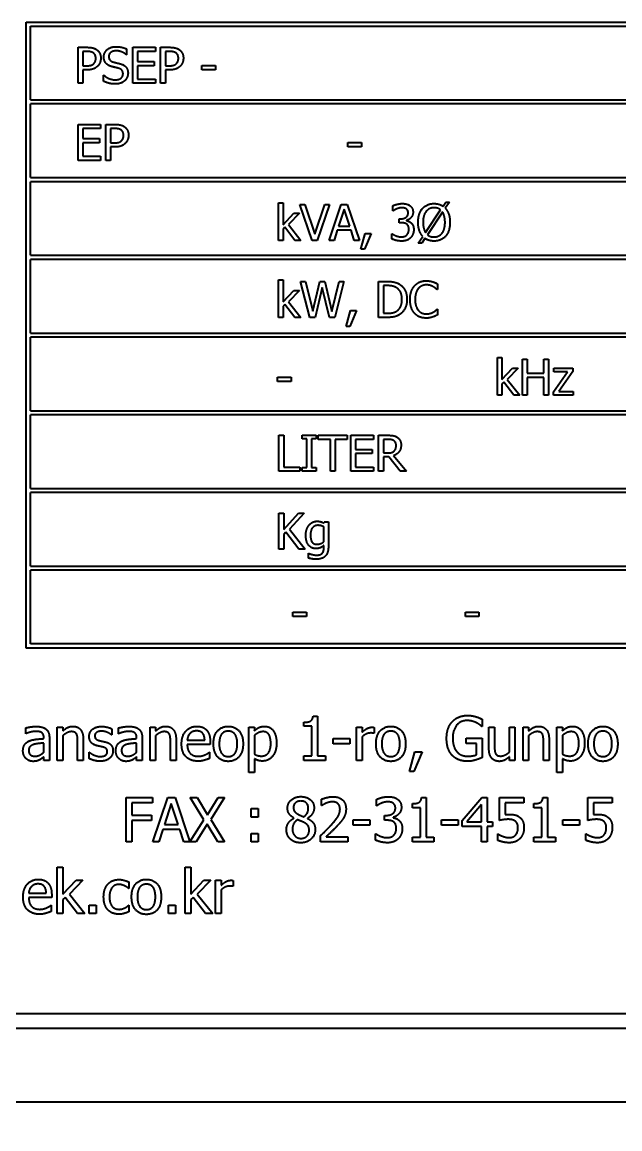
# Model space of a CAD drawing. Header units: millimetres. Extents: x 0 to 715, y 0 to 297.
# Drawn here: x 137.3 to 177.9, y 101.6 to 176.7 of the extents above; entities that cross this region are included whole.
import ezdxf

# ---------------------------------------------------------------- set-up
doc = ezdxf.new("R2010")
doc.units = ezdxf.units.MM
doc.layers.add('가시적인 것(ISO)', color=3, linetype='Continuous', lineweight=40)
doc.layers.add('기호(ISO)', color=5, linetype='Continuous', lineweight=25)
doc.styles.add('치수 텍스트_PSTEK_POSCO', font='isocp.shx')
doc.dimstyles.new('치수_PSTEK_POSCO$7', dxfattribs={"dimtxt": 3.5, "dimasz": 2.5, "dimexe": 2, "dimexo": 2.5, "dimgap": 1, "dimtad": 1, "dimrnd": 1e-08, "dimdsep": 46, "dimtxsty": '치수 텍스트_PSTEK_POSCO', "dimcen": 0.09, "dimdle": 10, "dimclrd": 7, "dimclre": 7, "dimclrt": 2, "dimadec": 1, "dimazin": 2, "dimtfac": 1, "dimtmove": 0, "dimatfit": 3, "dimfxl": 0, "dimtolj": 1, "dimlwd": -1, "dimlwe": -1, "dimarcsym": 0})

msp = doc.modelspace()

# ---------------------------------------------------------------- linework, layer by layer
at = {"layer": '가시적인 것(ISO)'}
for p, q in [((137.576, 176.741), (228.687, 176.741)), ((137.576, 134.241), (137.576, 176.741)), ((137.854, 171.464), (137.854, 176.464)), ((137.854, 176.464), (228.41, 176.464)), ((141.096, 175.031), (141.71, 175.031)), ((141.096, 172.587), (141.096, 175.031)), ((141.421, 174.75), (141.421, 173.775)), ((141.69, 174.75), (141.421, 174.75)), ((144.396, 174.528), (144.372, 174.528)), ((144.396, 174.916), (144.396, 174.528)), ((144.822, 175.031), (146.351, 175.031)), ((144.822, 172.587), (144.822, 175.031)), ((145.147, 174.742), (145.147, 174.072)), ((146.351, 174.742), (145.147, 174.742)), ((146.351, 175.031), (146.351, 174.742)), ((146.708, 175.031), (147.322, 175.031)), ((146.708, 172.587), (146.708, 175.031)), ((147.033, 174.75), (147.033, 173.775)), ((147.302, 174.75), (147.033, 174.75)), ((141.421, 173.775), (141.643, 173.775)), ((145.147, 174.072), (146.27, 174.072)), ((146.27, 173.783), (145.147, 173.783)), ((145.147, 173.783), (145.147, 172.876)), ((146.27, 174.072), (146.27, 173.783)), ((147.033, 173.775), (147.255, 173.775)), ((149.513, 173.508), (149.513, 173.805)), ((149.513, 173.805), (150.438, 173.805)), ((150.438, 173.805), (150.438, 173.508)), ((141.696, 173.498), (141.421, 173.498)), ((141.421, 173.498), (141.421, 172.587)), ((142.829, 172.733), (142.829, 173.141)), ((142.829, 173.141), (142.853, 173.141)), ((145.147, 172.876), (146.351, 172.876)), ((146.351, 172.876), (146.351, 172.587)), ((147.308, 173.498), (147.033, 173.498)), ((147.033, 173.498), (147.033, 172.587)), ((150.438, 173.508), (149.513, 173.508)), ((141.421, 172.587), (141.096, 172.587)), ((146.351, 172.587), (144.822, 172.587)), ((147.033, 172.587), (146.708, 172.587)), ((137.854, 171.464), (228.41, 171.464)), ((137.854, 166.186), (137.854, 171.186)), ((228.41, 171.186), (137.854, 171.186)), ((141.096, 167.353), (141.096, 169.797)), ((141.096, 169.797), (142.625, 169.797)), ((142.625, 169.508), (141.421, 169.508)), ((141.421, 169.508), (141.421, 168.838)), ((142.625, 169.797), (142.625, 169.508)), ((142.982, 169.797), (143.596, 169.797)), ((142.982, 167.353), (142.982, 169.797)), ((143.307, 169.516), (143.307, 168.541)), ((143.576, 169.516), (143.307, 169.516)), ((141.421, 168.838), (142.544, 168.838)), ((142.544, 168.549), (141.421, 168.549)), ((141.421, 168.549), (141.421, 167.642)), ((142.544, 168.838), (142.544, 168.549)), ((143.307, 168.541), (143.528, 168.541)), ((159.435, 168.274), (159.435, 168.571)), ((159.435, 168.571), (160.36, 168.571)), ((160.36, 168.571), (160.36, 168.274)), ((141.421, 167.642), (142.625, 167.642)), ((142.625, 167.642), (142.625, 167.353)), ((143.582, 168.264), (143.307, 168.264)), ((143.307, 168.264), (143.307, 167.353)), ((160.36, 168.274), (159.435, 168.274)), ((142.625, 167.353), (141.096, 167.353)), ((143.307, 167.353), (142.982, 167.353)), ((137.854, 166.186), (228.41, 166.186)), ((137.854, 160.908), (137.854, 165.908)), ((228.41, 165.908), (137.854, 165.908)), ((154.721, 161.924), (154.721, 164.478)), ((154.721, 164.478), (155.03, 164.478)), ((155.03, 164.478), (155.03, 162.984)), ((156.999, 161.924), (156.157, 164.369)), ((156.157, 164.369), (156.505, 164.369)), ((156.505, 164.369), (157.183, 162.338)), ((157.183, 162.338), (157.86, 164.369)), ((158.191, 164.369), (157.349, 161.924)), ((157.86, 164.369), (158.191, 164.369)), ((158.161, 161.924), (158.985, 164.369)), ((159.178, 164.036), (158.801, 162.885)), ((158.985, 164.369), (159.386, 164.369)), ((159.556, 162.885), (159.178, 164.036)), ((159.386, 164.369), (160.21, 161.924)), ((162.488, 163.923), (162.488, 164.27)), ((162.508, 163.923), (162.488, 163.923)), ((164.702, 162.457), (165.73, 163.992)), ((165.865, 163.844), (164.835, 162.305)), ((165.897, 164.24), (166.085, 164.519)), ((166.329, 164.519), (166.047, 164.107)), ((166.085, 164.519), (166.329, 164.519)), ((155.03, 162.984), (155.755, 163.759)), ((156.139, 163.759), (155.386, 162.992)), ((155.755, 163.759), (156.139, 163.759)), ((162.92, 163.115), (162.92, 163.386)), ((162.92, 163.386), (163.029, 163.386)), ((163.058, 163.115), (162.92, 163.115)), ((163.407, 163.283), (163.407, 163.259)), ((155.152, 162.81), (155.03, 162.691)), ((155.03, 162.691), (155.03, 161.924)), ((155.834, 161.924), (155.152, 162.81)), ((155.386, 162.992), (156.24, 161.924)), ((158.712, 162.608), (158.49, 161.924)), ((159.645, 162.608), (158.712, 162.608)), ((158.801, 162.885), (159.556, 162.885)), ((159.867, 161.924), (159.645, 162.608)), ((160.315, 161.316), (160.604, 162.392)), ((161.014, 162.392), (160.554, 161.316)), ((160.604, 162.392), (161.014, 162.392)), ((162.42, 162.37), (162.444, 162.37)), ((162.42, 162.023), (162.42, 162.37)), ((155.03, 161.924), (154.721, 161.924)), ((156.24, 161.924), (155.834, 161.924)), ((157.349, 161.924), (156.999, 161.924)), ((158.49, 161.924), (158.161, 161.924)), ((160.21, 161.924), (159.867, 161.924)), ((164.209, 161.734), (164.518, 162.19)), ((164.451, 161.734), (164.209, 161.734)), ((164.669, 162.055), (164.451, 161.734)), ((137.854, 160.908), (228.41, 160.908)), ((160.554, 161.316), (160.315, 161.316)), ((137.854, 155.63), (137.854, 160.63)), ((228.41, 160.63), (137.854, 160.63)), ((154.721, 156.688), (154.721, 159.241)), ((154.721, 159.241), (155.03, 159.241)), ((155.03, 159.241), (155.03, 157.748)), ((156.838, 156.688), (156.214, 159.132)), ((156.214, 159.132), (156.549, 159.132)), ((156.549, 159.132), (157.04, 157.106)), ((157.04, 157.106), (157.528, 159.132)), ((157.682, 158.716), (157.199, 156.688)), ((157.528, 159.132), (157.858, 159.132)), ((158.179, 156.688), (157.682, 158.716)), ((157.858, 159.132), (158.35, 157.082)), ((158.35, 157.082), (158.839, 159.132)), ((159.158, 159.132), (158.544, 156.688)), ((158.839, 159.132), (159.158, 159.132)), ((161.517, 156.688), (161.517, 159.132)), ((161.517, 159.132), (162.074, 159.132)), ((161.842, 158.851), (161.842, 156.969)), ((162.09, 158.851), (161.842, 158.851)), ((165.513, 158.578), (165.487, 158.578)), ((165.513, 158.97), (165.513, 158.578)), ((155.03, 157.748), (155.755, 158.522)), ((156.139, 158.522), (155.386, 157.756)), ((155.755, 158.522), (156.139, 158.522)), ((155.152, 157.574), (155.03, 157.455)), ((155.03, 157.455), (155.03, 156.688)), ((155.834, 156.688), (155.152, 157.574)), ((155.386, 157.756), (156.24, 156.688)), ((159.322, 156.08), (159.611, 157.156)), ((160.022, 157.156), (159.562, 156.08)), ((159.611, 157.156), (160.022, 157.156)), ((165.489, 157.243), (165.513, 157.243)), ((165.513, 157.243), (165.513, 156.854)), ((155.03, 156.688), (154.721, 156.688)), ((156.24, 156.688), (155.834, 156.688)), ((157.199, 156.688), (156.838, 156.688)), ((158.544, 156.688), (158.179, 156.688)), ((162.08, 156.688), (161.517, 156.688)), ((161.842, 156.969), (162.09, 156.969)), ((137.854, 155.63), (228.41, 155.63)), ((159.562, 156.08), (159.322, 156.08)), ((137.854, 150.353), (137.854, 155.353)), ((228.41, 155.353), (137.854, 155.353)), ((169.589, 151.41), (169.589, 153.964)), ((169.589, 153.964), (169.898, 153.964)), ((169.898, 153.964), (169.898, 152.47)), ((171.287, 151.41), (171.287, 153.855)), ((171.287, 153.855), (171.612, 153.855)), ((171.612, 153.855), (171.612, 152.896)), ((172.737, 152.896), (172.737, 153.855)), ((172.737, 153.855), (173.062, 153.855)), ((173.062, 153.855), (173.062, 151.41)), ((154.645, 152.331), (154.645, 152.629)), ((154.645, 152.629), (155.57, 152.629)), ((155.57, 152.629), (155.57, 152.331)), ((169.898, 152.47), (170.623, 153.245)), ((171.008, 153.245), (170.255, 152.478)), ((170.623, 153.245), (171.008, 153.245)), ((171.612, 152.896), (172.737, 152.896)), ((172.737, 152.607), (171.612, 152.607)), ((171.612, 152.607), (171.612, 151.41)), ((172.737, 151.41), (172.737, 152.607)), ((173.391, 151.64), (174.349, 152.991)), ((173.43, 152.991), (173.43, 153.245)), ((173.43, 153.245), (174.72, 153.245)), ((174.349, 152.991), (173.43, 152.991)), ((174.72, 153.025), (173.757, 151.67)), ((174.72, 153.245), (174.72, 153.025)), ((155.57, 152.331), (154.645, 152.331)), ((170.021, 152.296), (169.898, 152.177)), ((169.898, 152.177), (169.898, 151.41)), ((170.703, 151.41), (170.021, 152.296)), ((170.255, 152.478), (171.109, 151.41)), ((169.898, 151.41), (169.589, 151.41)), ((171.109, 151.41), (170.703, 151.41)), ((171.612, 151.41), (171.287, 151.41)), ((173.062, 151.41), (172.737, 151.41)), ((173.391, 151.41), (173.391, 151.64)), ((174.738, 151.41), (173.391, 151.41)), ((173.757, 151.67), (174.738, 151.67)), ((174.738, 151.67), (174.738, 151.41)), ((137.854, 150.353), (228.41, 150.353)), ((137.854, 145.075), (137.854, 150.075)), ((228.41, 150.075), (137.854, 150.075)), ((154.744, 146.241), (154.744, 148.686)), ((154.744, 148.686), (155.069, 148.686)), ((155.069, 148.686), (155.069, 146.531)), ((156.321, 148.436), (156.321, 148.686)), ((156.321, 148.686), (157.268, 148.686)), ((156.632, 148.436), (156.321, 148.436)), ((156.632, 146.491), (156.632, 148.436)), ((157.268, 148.436), (156.957, 148.436)), ((156.957, 148.436), (156.957, 146.491)), ((157.268, 148.686), (157.268, 148.436)), ((157.421, 148.397), (157.421, 148.686)), ((157.421, 148.686), (159.386, 148.686)), ((158.241, 148.397), (157.421, 148.397)), ((158.241, 146.241), (158.241, 148.397)), ((159.386, 148.397), (158.566, 148.397)), ((158.566, 148.397), (158.566, 146.241)), ((159.386, 148.686), (159.386, 148.397)), ((159.633, 146.241), (159.633, 148.686)), ((159.633, 148.686), (161.163, 148.686)), ((161.163, 148.397), (159.958, 148.397)), ((159.958, 148.397), (159.958, 147.727)), ((161.163, 148.686), (161.163, 148.397)), ((161.519, 148.686), (162.149, 148.686)), ((161.519, 146.241), (161.519, 148.686)), ((162.167, 148.405), (161.844, 148.405)), ((161.844, 148.405), (161.844, 147.485)), ((159.958, 147.727), (161.081, 147.727)), ((159.958, 147.438), (159.958, 146.531)), ((161.081, 147.438), (159.958, 147.438)), ((161.081, 147.727), (161.081, 147.438)), ((161.844, 147.485), (162.129, 147.485)), ((162.541, 147.305), (163.411, 146.241)), ((162.216, 147.214), (161.844, 147.214)), ((161.844, 147.214), (161.844, 146.241)), ((162.989, 146.241), (162.216, 147.214)), ((156.161, 146.241), (154.744, 146.241)), ((155.069, 146.531), (156.161, 146.531)), ((156.161, 146.531), (156.161, 146.241)), ((156.321, 146.241), (156.321, 146.491)), ((156.321, 146.491), (156.632, 146.491)), ((157.268, 146.241), (156.321, 146.241)), ((156.957, 146.491), (157.268, 146.491)), ((157.268, 146.491), (157.268, 146.241)), ((158.566, 146.241), (158.241, 146.241)), ((161.163, 146.241), (159.633, 146.241)), ((159.958, 146.531), (161.163, 146.531)), ((161.163, 146.531), (161.163, 146.241)), ((161.844, 146.241), (161.519, 146.241)), ((163.411, 146.241), (162.989, 146.241)), ((137.854, 145.075), (228.41, 145.075)), ((137.854, 139.797), (137.854, 144.797)), ((228.41, 144.797), (137.854, 144.797)), ((154.744, 140.964), (154.744, 143.408)), ((154.744, 143.408), (155.069, 143.408)), ((155.069, 142.285), (156.072, 143.408)), ((155.069, 143.408), (155.069, 142.285)), ((156.468, 143.408), (155.456, 142.317)), ((156.072, 143.408), (156.468, 143.408)), ((157.799, 142.721), (157.817, 142.798)), ((157.817, 142.798), (158.108, 142.798)), ((158.108, 142.798), (158.108, 141.174)), ((155.212, 142.101), (155.069, 141.94)), ((156.105, 140.964), (155.212, 142.101)), ((155.456, 142.317), (156.527, 140.964)), ((157.799, 141.461), (157.799, 142.469)), ((155.069, 141.94), (155.069, 140.964)), ((155.069, 140.964), (154.744, 140.964)), ((156.527, 140.964), (156.105, 140.964)), ((156.747, 140.35), (156.747, 140.67)), ((156.747, 140.67), (156.763, 140.67)), ((157.799, 141.047), (157.799, 141.207)), ((137.854, 139.797), (228.41, 139.797)), ((137.854, 134.519), (137.854, 139.519)), ((228.41, 139.519), (137.854, 139.519)), ((155.695, 136.389), (155.695, 136.686)), ((155.695, 136.686), (156.62, 136.686)), ((156.62, 136.389), (155.695, 136.389)), ((156.62, 136.686), (156.62, 136.389)), ((167.414, 136.389), (167.414, 136.686)), ((167.414, 136.686), (168.339, 136.686)), ((168.339, 136.389), (167.414, 136.389)), ((168.339, 136.686), (168.339, 136.389)), ((228.687, 134.241), (137.576, 134.241)), ((228.41, 134.519), (137.854, 134.519)), ((157.066, 129.617), (157.377, 129.617)), ((157.377, 129.617), (157.377, 126.914)), ((168.55, 129.403), (168.55, 128.922)), ((137.537, 128.424), (137.537, 128.81)), ((139.681, 128.859), (140.06, 128.859)), ((139.681, 126.608), (139.681, 128.859)), ((140.06, 128.859), (140.06, 128.608)), ((143.386, 128.749), (143.386, 128.343)), ((143.843, 128.424), (143.843, 128.81)), ((145.987, 128.859), (146.366, 128.859)), ((145.987, 126.608), (145.987, 128.859)), ((146.366, 128.859), (146.366, 128.608)), ((152.697, 128.859), (153.076, 128.859)), ((152.697, 125.779), (152.697, 128.859)), ((153.076, 128.859), (153.076, 128.623)), ((156.446, 128.924), (156.446, 129.199)), ((156.99, 128.924), (156.446, 128.924)), ((156.99, 126.914), (156.99, 128.924)), ((160.015, 128.859), (160.394, 128.859)), ((160.015, 126.608), (160.015, 128.859)), ((160.394, 128.859), (160.394, 128.523)), ((161.208, 128.847), (161.208, 128.453)), ((168.55, 128.922), (168.516, 128.922)), ((169.017, 127.398), (169.017, 128.859)), ((169.017, 128.859), (169.396, 128.859)), ((169.396, 128.859), (169.396, 127.575)), ((170.405, 127.176), (170.405, 128.859)), ((170.405, 128.859), (170.785, 128.859)), ((170.785, 128.859), (170.785, 126.608)), ((171.334, 126.608), (171.334, 128.859)), ((171.334, 128.859), (171.713, 128.859)), ((171.713, 128.859), (171.713, 128.608)), ((173.634, 125.779), (173.634, 128.859)), ((173.634, 128.859), (174.013, 128.859)), ((174.013, 128.859), (174.013, 128.623)), ((137.559, 128.424), (137.537, 128.424)), ((138.769, 128.088), (138.769, 128.161)), ((138.769, 127.162), (138.769, 127.787)), ((139.148, 128.146), (139.148, 126.608)), ((140.06, 128.29), (140.06, 126.608)), ((141.069, 126.608), (141.069, 127.891)), ((141.448, 128.069), (141.448, 126.608)), ((143.386, 128.343), (143.366, 128.343)), ((143.865, 128.424), (143.843, 128.424)), ((145.076, 128.088), (145.076, 128.161)), ((145.076, 127.162), (145.076, 127.787)), ((145.455, 128.146), (145.455, 126.608)), ((146.366, 128.29), (146.366, 126.608)), ((147.375, 126.608), (147.375, 127.891)), ((147.755, 128.069), (147.755, 126.608)), ((148.516, 127.984), (149.704, 127.984)), ((150.074, 127.901), (150.074, 127.694)), ((153.076, 128.307), (153.076, 127.028)), ((158.425, 127.738), (158.425, 128.103)), ((158.425, 128.103), (159.56, 128.103)), ((159.56, 128.103), (159.56, 127.738)), ((160.394, 128.205), (160.394, 126.608)), ((161.208, 128.453), (161.189, 128.453)), ((167.473, 127.767), (167.473, 128.117)), ((167.473, 128.117), (168.563, 128.117)), ((168.169, 127.767), (167.473, 127.767)), ((168.169, 126.992), (168.169, 127.767)), ((168.563, 128.117), (168.563, 126.807)), ((171.713, 128.29), (171.713, 126.608)), ((172.722, 126.608), (172.722, 127.891)), ((173.101, 128.069), (173.101, 126.608)), ((174.013, 128.307), (174.013, 127.028)), ((141.842, 126.744), (141.842, 127.169)), ((141.842, 127.169), (141.862, 127.169)), ((150.074, 127.694), (148.516, 127.694)), ((150.011, 127.159), (150.033, 127.159)), ((150.033, 127.159), (150.033, 126.746)), ((159.56, 127.738), (158.425, 127.738)), ((163.615, 125.861), (163.97, 127.181)), ((164.473, 127.181), (163.909, 125.861)), ((163.97, 127.181), (164.473, 127.181)), ((138.769, 126.608), (138.769, 126.846)), ((139.148, 126.608), (138.769, 126.608)), ((140.06, 126.608), (139.681, 126.608)), ((141.448, 126.608), (141.069, 126.608)), ((145.076, 126.608), (145.076, 126.846)), ((145.455, 126.608), (145.076, 126.608)), ((146.366, 126.608), (145.987, 126.608)), ((147.755, 126.608), (147.375, 126.608)), ((153.076, 126.722), (153.076, 125.779)), ((156.446, 126.608), (156.446, 126.914)), ((156.446, 126.914), (156.99, 126.914)), ((157.909, 126.608), (156.446, 126.608)), ((157.377, 126.914), (157.909, 126.914)), ((157.909, 126.914), (157.909, 126.608)), ((160.394, 126.608), (160.015, 126.608)), ((170.405, 126.608), (170.405, 126.856)), ((170.785, 126.608), (170.405, 126.608)), ((171.713, 126.608), (171.334, 126.608)), ((173.101, 126.608), (172.722, 126.608)), ((174.013, 126.722), (174.013, 125.779)), ((153.076, 125.779), (152.697, 125.779)), ((163.909, 125.861), (163.615, 125.861)), ((174.013, 125.779), (173.634, 125.779)), ((144.356, 121.081), (144.356, 124.081)), ((144.356, 124.081), (146.15, 124.081)), ((146.15, 124.081), (146.15, 123.726)), ((146.184, 121.081), (147.195, 124.081)), ((147.195, 124.081), (147.687, 124.081)), ((147.687, 124.081), (148.697, 121.083)), ((149.651, 122.583), (148.725, 124.081)), ((148.725, 124.081), (149.182, 124.081)), ((149.182, 124.081), (149.896, 122.907)), ((149.896, 122.907), (150.626, 124.081)), ((151.056, 124.081), (150.118, 122.603)), ((150.626, 124.081), (151.056, 124.081)), ((164.435, 124.091), (164.746, 124.091)), ((164.746, 124.091), (164.746, 121.387)), ((167.189, 122.535), (168.531, 124.081)), ((168.531, 124.081), (168.9, 124.081)), ((168.9, 124.081), (168.9, 122.435)), ((169.734, 122.535), (169.734, 124.081)), ((169.734, 124.081), (171.38, 124.081)), ((171.38, 124.081), (171.38, 123.728)), ((172.686, 124.091), (172.997, 124.091)), ((172.997, 124.091), (172.997, 121.387)), ((175.734, 122.535), (175.734, 124.081)), ((175.734, 124.081), (177.38, 124.081)), ((177.38, 124.081), (177.38, 123.728)), ((146.15, 123.726), (144.755, 123.726)), ((144.755, 123.726), (144.755, 122.88)), ((147.431, 123.672), (146.969, 122.26)), ((147.896, 122.26), (147.431, 123.672)), ((152.85, 122.758), (152.85, 123.332)), ((152.85, 123.332), (153.332, 123.332)), ((153.332, 123.332), (153.332, 122.758)), ((157.642, 123.536), (157.642, 123.964)), ((157.664, 123.536), (157.642, 123.536)), ((161.386, 123.534), (161.386, 123.959)), ((161.41, 123.534), (161.386, 123.534)), ((163.815, 123.398), (163.815, 123.672)), ((164.359, 123.398), (163.815, 123.398)), ((164.359, 121.387), (164.359, 123.398)), ((168.514, 123.607), (167.505, 122.435)), ((168.514, 122.435), (168.514, 123.607)), ((171.38, 123.728), (170.121, 123.728)), ((170.121, 123.728), (170.121, 122.929)), ((172.066, 123.398), (172.066, 123.672)), ((172.61, 123.398), (172.066, 123.398)), ((172.61, 121.387), (172.61, 123.398)), ((177.38, 123.728), (176.121, 123.728)), ((176.121, 123.728), (176.121, 122.929)), ((144.755, 122.88), (146.092, 122.88)), ((146.092, 122.525), (144.755, 122.525)), ((144.755, 122.525), (144.755, 121.081)), ((146.092, 122.88), (146.092, 122.525)), ((148.697, 121.083), (149.651, 122.583)), ((150.118, 122.603), (151.056, 121.081)), ((153.332, 122.758), (152.85, 122.758)), ((155.765, 122.683), (155.765, 122.695)), ((156.679, 122.678), (156.679, 122.666)), ((159.794, 122.211), (159.794, 122.576)), ((159.794, 122.576), (160.929, 122.576)), ((160.929, 122.576), (160.929, 122.211)), ((161.916, 122.542), (161.916, 122.875)), ((161.916, 122.875), (162.05, 122.875)), ((162.086, 122.542), (161.916, 122.542)), ((162.514, 122.749), (162.514, 122.719)), ((165.794, 122.211), (165.794, 122.576)), ((165.794, 122.576), (166.929, 122.576)), ((166.929, 122.576), (166.929, 122.211)), ((167.189, 122.112), (167.189, 122.535)), ((174.045, 122.211), (174.045, 122.576)), ((174.045, 122.576), (175.18, 122.576)), ((175.18, 122.576), (175.18, 122.211)), ((146.86, 121.92), (146.588, 121.081)), ((148.005, 121.92), (146.86, 121.92)), ((146.969, 122.26), (147.896, 122.26)), ((148.277, 121.081), (148.005, 121.92)), ((149.87, 122.277), (149.126, 121.081)), ((150.599, 121.081), (149.87, 122.277)), ((160.929, 122.211), (159.794, 122.211)), ((166.929, 122.211), (165.794, 122.211)), ((168.514, 122.112), (167.189, 122.112)), ((167.505, 122.435), (168.514, 122.435)), ((168.514, 121.081), (168.514, 122.112)), ((168.9, 122.435), (169.258, 122.435)), ((169.258, 122.112), (168.9, 122.112)), ((168.9, 122.112), (168.9, 121.081)), ((169.258, 122.435), (169.258, 122.112)), ((175.18, 122.211), (174.045, 122.211)), ((144.755, 121.081), (144.356, 121.081)), ((146.588, 121.081), (146.184, 121.081)), ((149.126, 121.081), (148.277, 121.081)), ((151.056, 121.081), (150.599, 121.081)), ((152.85, 121.081), (152.85, 121.655)), ((152.85, 121.655), (153.332, 121.655)), ((153.332, 121.081), (152.85, 121.081)), ((153.332, 121.655), (153.332, 121.081)), ((157.579, 121.081), (157.579, 121.506)), ((159.429, 121.081), (157.579, 121.081)), ((157.956, 121.429), (159.429, 121.429)), ((159.429, 121.429), (159.429, 121.081)), ((161.303, 121.628), (161.332, 121.628)), ((161.303, 121.202), (161.303, 121.628)), ((163.815, 121.081), (163.815, 121.387)), ((163.815, 121.387), (164.359, 121.387)), ((165.278, 121.081), (163.815, 121.081)), ((164.746, 121.387), (165.278, 121.387)), ((165.278, 121.387), (165.278, 121.081)), ((168.9, 121.081), (168.514, 121.081)), ((169.61, 121.188), (169.61, 121.613)), ((169.61, 121.613), (169.64, 121.613)), ((172.066, 121.081), (172.066, 121.387)), ((172.066, 121.387), (172.61, 121.387)), ((173.529, 121.081), (172.066, 121.081)), ((172.997, 121.387), (173.529, 121.387)), ((173.529, 121.387), (173.529, 121.081)), ((175.61, 121.188), (175.61, 121.613)), ((175.61, 121.613), (175.64, 121.613)), ((139.688, 116.215), (139.688, 119.349)), ((139.688, 119.349), (140.067, 119.349)), ((140.067, 119.349), (140.067, 117.516)), ((148.384, 116.215), (148.384, 119.349)), ((148.384, 119.349), (148.764, 119.349)), ((148.764, 119.349), (148.764, 117.516)), ((140.067, 117.516), (140.957, 118.467)), ((141.429, 118.467), (140.505, 117.526)), ((140.957, 118.467), (141.429, 118.467)), ((144.55, 118.345), (144.55, 117.919)), ((148.764, 117.516), (149.653, 118.467)), ((150.125, 118.467), (149.201, 117.526)), ((149.653, 118.467), (150.125, 118.467)), ((150.439, 116.215), (150.439, 118.467)), ((150.439, 118.467), (150.818, 118.467)), ((150.818, 118.467), (150.818, 118.131)), ((151.632, 118.061), (151.613, 118.061)), ((151.632, 118.454), (151.632, 118.061)), ((137.746, 117.591), (138.935, 117.591)), ((139.304, 117.302), (137.746, 117.302)), ((139.304, 117.509), (139.304, 117.302)), ((140.218, 117.302), (140.067, 117.156)), ((141.054, 116.215), (140.218, 117.302)), ((140.505, 117.526), (141.553, 116.215)), ((144.55, 117.919), (144.529, 117.919)), ((148.914, 117.302), (148.764, 117.156)), ((149.751, 116.215), (148.914, 117.302)), ((149.201, 117.526), (150.249, 116.215)), ((150.818, 117.813), (150.818, 116.215)), ((139.241, 116.767), (139.263, 116.767)), ((139.263, 116.767), (139.263, 116.354)), ((140.067, 117.156), (140.067, 116.215)), ((141.849, 116.215), (141.849, 116.789)), ((141.849, 116.789), (142.331, 116.789)), ((142.331, 116.789), (142.331, 116.215)), ((144.529, 116.767), (144.55, 116.767)), ((144.55, 116.767), (144.55, 116.342)), ((147.242, 116.215), (147.242, 116.789)), ((147.242, 116.789), (147.723, 116.789)), ((147.723, 116.789), (147.723, 116.215)), ((148.764, 117.156), (148.764, 116.215)), ((140.067, 116.215), (139.688, 116.215)), ((141.553, 116.215), (141.054, 116.215)), ((142.331, 116.215), (141.849, 116.215)), ((147.723, 116.215), (147.242, 116.215)), ((148.764, 116.215), (148.384, 116.215)), ((150.249, 116.215), (149.751, 116.215)), ((150.818, 116.215), (150.439, 116.215)), ((228.049, 109.408), (89.881, 109.408)), ((228.965, 108.408), (88.965, 108.408)), ((238.965, 103.408), (78.965, 103.408))]:
    msp.add_line(p, q, dxfattribs=at)
for points in [[(142.126, 174.657), (142.049, 174.708), (141.843, 174.75), (141.69, 174.75)], [(141.71, 175.031), (141.928, 175.031), (142.233, 174.96), (142.35, 174.879)], [(142.302, 174.284), (142.302, 174.411), (142.215, 174.597), (142.126, 174.657)], [(142.35, 174.879), (142.486, 174.786), (142.641, 174.498), (142.641, 174.294)], [(142.847, 174.376), (142.847, 174.673), (143.311, 175.075), (143.669, 175.075)], [(143.005, 173.934), (142.93, 174.015), (142.847, 174.233), (142.847, 174.376)], [(143.691, 174.793), (143.465, 174.793), (143.186, 174.582), (143.186, 174.409)], [(143.186, 174.409), (143.186, 174.255), (143.35, 174.07), (143.505, 174.029)], [(143.669, 175.075), (143.875, 175.075), (144.24, 174.994), (144.396, 174.916)], [(144.372, 174.528), (144.255, 174.635), (143.891, 174.793), (143.691, 174.793)], [(147.738, 174.657), (147.661, 174.708), (147.455, 174.75), (147.302, 174.75)], [(147.322, 175.031), (147.54, 175.031), (147.845, 174.96), (147.962, 174.879)], [(147.914, 174.284), (147.914, 174.411), (147.827, 174.597), (147.738, 174.657)], [(147.962, 174.879), (148.098, 174.786), (148.253, 174.498), (148.253, 174.294)], [(141.643, 173.775), (141.841, 173.775), (142.084, 173.839), (142.164, 173.922)], [(142.427, 173.752), (142.3, 173.627), (141.958, 173.498), (141.696, 173.498)], [(142.164, 173.922), (142.237, 173.995), (142.302, 174.168), (142.302, 174.284)], [(142.641, 174.294), (142.641, 174.136), (142.528, 173.851), (142.427, 173.752)], [(143.41, 173.718), (143.283, 173.752), (143.083, 173.853), (143.005, 173.934)], [(143.851, 173.607), (143.738, 173.639), (143.55, 173.682), (143.41, 173.718)], [(143.505, 174.029), (143.608, 174.001), (143.907, 173.93), (144.006, 173.9)], [(144.152, 173.233), (144.152, 173.379), (144.008, 173.561), (143.851, 173.607)], [(144.006, 173.9), (144.257, 173.823), (144.491, 173.512), (144.491, 173.284)], [(147.255, 173.775), (147.453, 173.775), (147.696, 173.839), (147.776, 173.922)], [(148.039, 173.752), (147.912, 173.627), (147.57, 173.498), (147.308, 173.498)], [(147.776, 173.922), (147.849, 173.995), (147.914, 174.168), (147.914, 174.284)], [(148.253, 174.294), (148.253, 174.136), (148.14, 173.851), (148.039, 173.752)], [(142.853, 173.141), (143.013, 172.991), (143.419, 172.824), (143.608, 172.824)], [(143.608, 172.824), (143.877, 172.824), (144.152, 173.048), (144.152, 173.233)], [(144.491, 173.284), (144.491, 173.139), (144.374, 172.862), (144.269, 172.765)], [(143.631, 172.543), (143.366, 172.543), (142.994, 172.654), (142.829, 172.733)], [(144.269, 172.765), (144.152, 172.658), (143.855, 172.543), (143.631, 172.543)], [(144.012, 169.423), (143.935, 169.474), (143.729, 169.516), (143.576, 169.516)], [(143.596, 169.797), (143.814, 169.797), (144.119, 169.726), (144.236, 169.644)], [(144.188, 169.05), (144.188, 169.177), (144.101, 169.363), (144.012, 169.423)], [(144.236, 169.644), (144.372, 169.551), (144.527, 169.264), (144.527, 169.06)], [(143.528, 168.541), (143.727, 168.541), (143.97, 168.604), (144.049, 168.688)], [(144.313, 168.517), (144.186, 168.393), (143.843, 168.264), (143.582, 168.264)], [(144.049, 168.688), (144.123, 168.761), (144.188, 168.933), (144.188, 169.05)], [(144.527, 169.06), (144.527, 168.902), (144.414, 168.616), (144.313, 168.517)], [(162.488, 164.27), (162.595, 164.327), (162.961, 164.42), (163.126, 164.42)], [(162.749, 164.06), (162.67, 164.026), (162.553, 163.955), (162.508, 163.923)], [(163.1, 164.137), (163.011, 164.137), (162.834, 164.093), (162.749, 164.06)], [(163.397, 164.062), (163.336, 164.103), (163.185, 164.137), (163.1, 164.137)], [(163.126, 164.42), (163.292, 164.42), (163.54, 164.353), (163.641, 164.282)], [(163.526, 163.796), (163.526, 163.889), (163.454, 164.022), (163.397, 164.062)], [(163.641, 164.282), (163.748, 164.204), (163.859, 163.98), (163.859, 163.83)], [(164.205, 163.146), (164.205, 163.751), (164.797, 164.42), (165.285, 164.42)], [(165.287, 164.139), (164.946, 164.139), (164.54, 163.634), (164.54, 163.146)], [(165.285, 164.42), (165.473, 164.42), (165.766, 164.329), (165.897, 164.24)], [(165.73, 163.992), (165.645, 164.066), (165.421, 164.139), (165.287, 164.139)], [(166.032, 163.146), (166.032, 163.372), (165.94, 163.727), (165.865, 163.844)], [(166.047, 164.107), (166.198, 163.945), (166.366, 163.473), (166.366, 163.146)], [(163.029, 163.386), (163.248, 163.386), (163.526, 163.596), (163.526, 163.796)], [(163.427, 163.028), (163.357, 163.077), (163.169, 163.115), (163.058, 163.115)], [(163.859, 163.83), (163.859, 163.628), (163.593, 163.323), (163.407, 163.283)], [(163.407, 163.259), (163.484, 163.244), (163.66, 163.172), (163.736, 163.101)], [(163.736, 163.101), (163.811, 163.032), (163.906, 162.81), (163.906, 162.649)], [(164.518, 162.19), (164.372, 162.352), (164.205, 162.831), (164.205, 163.146)], [(164.54, 163.146), (164.54, 162.925), (164.625, 162.58), (164.702, 162.457)], [(166.366, 163.146), (166.366, 162.54), (165.776, 161.873), (165.285, 161.873)], [(165.287, 162.154), (165.626, 162.154), (166.032, 162.665), (166.032, 163.146)], [(162.444, 162.37), (162.547, 162.295), (162.896, 162.156), (163.068, 162.156)], [(163.573, 162.673), (163.573, 162.806), (163.496, 162.978), (163.427, 163.028)], [(163.439, 162.293), (163.504, 162.366), (163.573, 162.54), (163.573, 162.673)], [(163.906, 162.649), (163.906, 162.485), (163.793, 162.206), (163.69, 162.099)], [(163.088, 161.873), (162.904, 161.873), (162.543, 161.962), (162.42, 162.023)], [(163.068, 162.156), (163.169, 162.156), (163.371, 162.219), (163.439, 162.293)], [(163.69, 162.099), (163.583, 161.988), (163.28, 161.873), (163.088, 161.873)], [(165.285, 161.873), (165.105, 161.873), (164.794, 161.968), (164.669, 162.055)], [(164.835, 162.305), (164.928, 162.229), (165.138, 162.154), (165.287, 162.154)], [(162.074, 159.132), (162.418, 159.132), (162.811, 159.029), (162.949, 158.938)], [(162.735, 158.705), (162.605, 158.782), (162.309, 158.851), (162.09, 158.851)], [(163.106, 157.912), (163.106, 158.194), (162.92, 158.592), (162.735, 158.705)], [(162.949, 158.938), (163.185, 158.782), (163.445, 158.265), (163.445, 157.908)], [(163.658, 157.908), (163.658, 158.215), (163.815, 158.671), (163.964, 158.839)], [(163.964, 158.839), (164.11, 159.004), (164.51, 159.176), (164.758, 159.176)], [(164.215, 158.647), (164.112, 158.522), (163.997, 158.144), (163.997, 157.908)], [(164.756, 158.899), (164.599, 158.899), (164.32, 158.77), (164.215, 158.647)], [(165.212, 158.782), (165.118, 158.833), (164.899, 158.899), (164.756, 158.899)], [(164.758, 159.176), (164.881, 159.176), (165.097, 159.14), (165.188, 159.113)], [(165.188, 159.113), (165.267, 159.087), (165.431, 159.014), (165.513, 158.97)], [(165.487, 158.578), (165.443, 158.617), (165.309, 158.728), (165.212, 158.782)], [(162.765, 157.132), (162.935, 157.247), (163.106, 157.627), (163.106, 157.912)], [(163.445, 157.908), (163.445, 157.574), (163.173, 157.035), (162.945, 156.884)], [(163.966, 156.965), (163.819, 157.124), (163.658, 157.599), (163.658, 157.908)], [(163.997, 157.908), (163.997, 157.657), (164.118, 157.294), (164.223, 157.169)], [(162.09, 156.969), (162.306, 156.969), (162.632, 157.039), (162.765, 157.132)], [(164.223, 157.169), (164.326, 157.049), (164.601, 156.926), (164.756, 156.926)], [(165.229, 157.047), (165.318, 157.098), (165.451, 157.205), (165.489, 157.243)], [(162.945, 156.884), (162.759, 156.767), (162.377, 156.688), (162.08, 156.688)], [(164.752, 156.644), (164.514, 156.644), (164.112, 156.805), (163.966, 156.965)], [(165.188, 156.716), (165.081, 156.68), (164.899, 156.644), (164.752, 156.644)], [(164.756, 156.926), (164.897, 156.926), (165.136, 156.995), (165.229, 157.047)], [(165.513, 156.854), (165.431, 156.817), (165.289, 156.747), (165.188, 156.716)], [(162.149, 148.686), (162.359, 148.686), (162.642, 148.64), (162.771, 148.557)], [(162.555, 148.321), (162.486, 148.367), (162.302, 148.405), (162.167, 148.405)], [(162.71, 147.997), (162.71, 148.103), (162.634, 148.268), (162.555, 148.321)], [(162.771, 148.557), (162.9, 148.474), (163.048, 148.214), (163.048, 148.022)], [(162.129, 147.485), (162.27, 147.485), (162.494, 147.535), (162.571, 147.612)], [(163.048, 148.022), (163.048, 147.755), (162.775, 147.392), (162.541, 147.305)], [(162.571, 147.612), (162.642, 147.68), (162.71, 147.87), (162.71, 147.997)], [(156.806, 142.604), (156.91, 142.721), (157.193, 142.849), (157.343, 142.849)], [(157.343, 142.849), (157.486, 142.849), (157.694, 142.782), (157.799, 142.721)], [(156.571, 141.899), (156.571, 142.126), (156.7, 142.479), (156.806, 142.604)], [(157.393, 142.572), (157.159, 142.572), (156.89, 142.227), (156.89, 141.905)], [(157.799, 142.469), (157.684, 142.525), (157.49, 142.572), (157.393, 142.572)], [(157.254, 140.995), (156.941, 140.995), (156.571, 141.461), (156.571, 141.899)], [(156.89, 141.905), (156.89, 141.6), (157.094, 141.281), (157.324, 141.281)], [(157.324, 141.281), (157.444, 141.281), (157.698, 141.376), (157.799, 141.461)], [(156.763, 140.67), (156.795, 140.657), (156.915, 140.613), (156.993, 140.595)], [(156.993, 140.595), (157.078, 140.573), (157.222, 140.548), (157.308, 140.548)], [(157.799, 141.207), (157.674, 141.098), (157.434, 140.995), (157.254, 140.995)], [(158.108, 141.174), (158.108, 140.706), (157.702, 140.27), (157.284, 140.27)], [(157.308, 140.548), (157.45, 140.548), (157.648, 140.623), (157.704, 140.69)], [(157.704, 140.69), (157.757, 140.758), (157.799, 140.934), (157.799, 141.047)], [(157.284, 140.27), (157.149, 140.27), (156.868, 140.314), (156.747, 140.35)], [(156.446, 129.199), (156.755, 129.199), (157.046, 129.374), (157.066, 129.617)], [(166.533, 129.25), (166.715, 129.447), (167.25, 129.661), (167.568, 129.661)], [(167.522, 129.316), (167.089, 129.316), (166.554, 128.664), (166.554, 128.122)], [(168.137, 129.175), (168.016, 129.236), (167.702, 129.316), (167.522, 129.316)], [(167.568, 129.661), (167.721, 129.661), (167.999, 129.617), (168.125, 129.578)], [(168.125, 129.578), (168.227, 129.549), (168.475, 129.442), (168.55, 129.403)], [(137.537, 128.81), (137.641, 128.839), (138.033, 128.912), (138.225, 128.912)], [(138.222, 128.577), (138.091, 128.577), (137.736, 128.499), (137.559, 128.424)], [(138.616, 128.501), (138.543, 128.548), (138.334, 128.577), (138.222, 128.577)], [(138.225, 128.912), (138.458, 128.912), (138.777, 128.839), (138.903, 128.745)], [(138.903, 128.745), (139.027, 128.652), (139.148, 128.358), (139.148, 128.146)], [(140.06, 128.608), (140.23, 128.762), (140.559, 128.922), (140.743, 128.922)], [(140.644, 128.562), (140.503, 128.562), (140.204, 128.411), (140.06, 128.29)], [(140.996, 128.394), (140.95, 128.48), (140.785, 128.562), (140.644, 128.562)], [(140.743, 128.922), (141.074, 128.922), (141.448, 128.484), (141.448, 128.069)], [(141.852, 128.224), (141.852, 128.531), (142.311, 128.912), (142.691, 128.912)], [(142.683, 128.594), (142.496, 128.594), (142.238, 128.436), (142.238, 128.278)], [(143.366, 128.343), (143.221, 128.46), (142.866, 128.594), (142.683, 128.594)], [(142.691, 128.912), (142.878, 128.912), (143.257, 128.82), (143.386, 128.749)], [(143.843, 128.81), (143.947, 128.839), (144.339, 128.912), (144.531, 128.912)], [(144.529, 128.577), (144.397, 128.577), (144.042, 128.499), (143.865, 128.424)], [(144.922, 128.501), (144.849, 128.548), (144.64, 128.577), (144.529, 128.577)], [(144.531, 128.912), (144.764, 128.912), (145.083, 128.839), (145.209, 128.745)], [(145.209, 128.745), (145.333, 128.652), (145.455, 128.358), (145.455, 128.146)], [(146.366, 128.608), (146.537, 128.762), (146.865, 128.922), (147.05, 128.922)], [(146.95, 128.562), (146.809, 128.562), (146.51, 128.411), (146.366, 128.29)], [(147.302, 128.394), (147.256, 128.48), (147.091, 128.562), (146.95, 128.562)], [(147.05, 128.922), (147.38, 128.922), (147.755, 128.484), (147.755, 128.069)], [(148.131, 127.721), (148.131, 128.27), (148.708, 128.922), (149.172, 128.922)], [(149.15, 128.611), (148.999, 128.611), (148.788, 128.521), (148.7, 128.433)], [(149.576, 128.436), (149.51, 128.521), (149.303, 128.611), (149.15, 128.611)], [(149.172, 128.922), (149.381, 128.922), (149.704, 128.8), (149.824, 128.672)], [(149.824, 128.672), (149.945, 128.543), (150.074, 128.171), (150.074, 127.901)], [(150.298, 127.733), (150.298, 128.297), (150.852, 128.922), (151.304, 128.922)], [(151.304, 128.596), (151.01, 128.596), (150.689, 128.171), (150.689, 127.733)], [(151.304, 128.922), (151.761, 128.922), (152.308, 128.3), (152.308, 127.733)], [(151.917, 127.733), (151.917, 128.171), (151.598, 128.596), (151.304, 128.596)], [(153.076, 128.623), (153.217, 128.752), (153.563, 128.922), (153.764, 128.922)], [(153.672, 128.562), (153.512, 128.562), (153.21, 128.419), (153.076, 128.307)], [(154.192, 127.75), (154.192, 128.137), (153.947, 128.562), (153.672, 128.562)], [(153.764, 128.922), (154.151, 128.922), (154.584, 128.309), (154.584, 127.794)], [(160.394, 128.523), (160.601, 128.708), (160.909, 128.859), (161.055, 128.859)], [(161.055, 128.859), (161.114, 128.859), (161.172, 128.854), (161.208, 128.847)], [(161.342, 127.733), (161.342, 128.297), (161.896, 128.922), (162.349, 128.922)], [(162.349, 128.596), (162.054, 128.596), (161.734, 128.171), (161.734, 127.733)], [(162.349, 128.922), (162.806, 128.922), (163.353, 128.3), (163.353, 127.733)], [(162.961, 127.733), (162.961, 128.171), (162.643, 128.596), (162.349, 128.596)], [(166.139, 128.11), (166.139, 128.472), (166.343, 129.046), (166.533, 129.25)], [(168.516, 128.922), (168.441, 128.988), (168.283, 129.107), (168.137, 129.175)], [(171.713, 128.608), (171.883, 128.762), (172.212, 128.922), (172.396, 128.922)], [(172.297, 128.562), (172.156, 128.562), (171.857, 128.411), (171.713, 128.29)], [(172.649, 128.394), (172.603, 128.48), (172.438, 128.562), (172.297, 128.562)], [(172.396, 128.922), (172.727, 128.922), (173.101, 128.484), (173.101, 128.069)], [(174.013, 128.623), (174.154, 128.752), (174.499, 128.922), (174.701, 128.922)], [(174.609, 128.562), (174.448, 128.562), (174.147, 128.419), (174.013, 128.307)], [(175.129, 127.75), (175.129, 128.137), (174.883, 128.562), (174.609, 128.562)], [(174.701, 128.922), (175.088, 128.922), (175.52, 128.309), (175.52, 127.794)], [(175.754, 127.733), (175.754, 128.297), (176.308, 128.922), (176.76, 128.922)], [(176.76, 128.596), (176.466, 128.596), (176.145, 128.171), (176.145, 127.733)], [(176.76, 128.922), (177.217, 128.922), (177.764, 128.3), (177.764, 127.733)], [(177.373, 127.733), (177.373, 128.171), (177.054, 128.596), (176.76, 128.596)], [(137.354, 127.259), (137.354, 127.493), (137.551, 127.823), (137.765, 127.918)], [(137.765, 127.918), (137.955, 128.005), (138.47, 128.071), (138.769, 128.088)], [(138.769, 127.787), (138.633, 127.775), (138.222, 127.733), (138.093, 127.694)], [(138.769, 128.161), (138.769, 128.292), (138.689, 128.455), (138.616, 128.501)], [(141.069, 127.891), (141.069, 128.047), (141.04, 128.314), (140.996, 128.394)], [(142.343, 127.616), (142.085, 127.692), (141.852, 128.003), (141.852, 128.224)], [(142.238, 128.278), (142.238, 128.134), (142.392, 127.996), (142.562, 127.952)], [(142.562, 127.952), (142.644, 127.93), (142.853, 127.886), (142.968, 127.86)], [(142.968, 127.86), (143.216, 127.796), (143.469, 127.507), (143.469, 127.257)], [(143.661, 127.259), (143.661, 127.493), (143.858, 127.823), (144.071, 127.918)], [(144.071, 127.918), (144.261, 128.005), (144.777, 128.071), (145.076, 128.088)], [(145.076, 127.787), (144.939, 127.775), (144.529, 127.733), (144.4, 127.694)], [(145.076, 128.161), (145.076, 128.292), (144.995, 128.455), (144.922, 128.501)], [(147.375, 127.891), (147.375, 128.047), (147.346, 128.314), (147.302, 128.394)], [(148.7, 128.433), (148.615, 128.343), (148.528, 128.127), (148.516, 127.984)], [(149.704, 127.984), (149.7, 128.137), (149.636, 128.36), (149.576, 128.436)], [(154.584, 127.794), (154.584, 127.23), (154.046, 126.564), (153.636, 126.564)], [(160.985, 128.47), (160.832, 128.47), (160.53, 128.336), (160.394, 128.205)], [(161.189, 128.453), (161.145, 128.465), (161.05, 128.47), (160.985, 128.47)], [(166.53, 126.941), (166.341, 127.14), (166.139, 127.728), (166.139, 128.11)], [(166.554, 128.122), (166.554, 127.821), (166.695, 127.369), (166.829, 127.213)], [(172.722, 127.891), (172.722, 128.047), (172.693, 128.314), (172.649, 128.394)], [(175.52, 127.794), (175.52, 127.23), (174.983, 126.564), (174.572, 126.564)], [(137.554, 126.744), (137.464, 126.836), (137.354, 127.108), (137.354, 127.259)], [(138.093, 127.694), (137.943, 127.648), (137.746, 127.456), (137.746, 127.286)], [(137.746, 127.286), (137.746, 127.091), (137.965, 126.894), (138.174, 126.894)], [(138.174, 126.894), (138.351, 126.894), (138.643, 127.048), (138.769, 127.162)], [(141.862, 127.169), (141.91, 127.13), (142.042, 127.038), (142.151, 126.987)], [(142.749, 127.524), (142.676, 127.541), (142.443, 127.59), (142.343, 127.616)], [(143.082, 127.206), (143.082, 127.339), (142.936, 127.478), (142.749, 127.524)], [(142.948, 126.948), (143.019, 126.994), (143.082, 127.099), (143.082, 127.206)], [(143.469, 127.257), (143.469, 127.111), (143.354, 126.853), (143.242, 126.758)], [(143.86, 126.744), (143.77, 126.836), (143.661, 127.108), (143.661, 127.259)], [(144.4, 127.694), (144.249, 127.648), (144.052, 127.456), (144.052, 127.286)], [(144.052, 127.286), (144.052, 127.091), (144.271, 126.894), (144.48, 126.894)], [(144.48, 126.894), (144.657, 126.894), (144.949, 127.048), (145.076, 127.162)], [(149.264, 126.557), (148.725, 126.557), (148.131, 127.162), (148.131, 127.721)], [(148.516, 127.694), (148.516, 127.303), (148.909, 126.887), (149.259, 126.887)], [(149.721, 126.987), (149.824, 127.035), (149.965, 127.121), (150.011, 127.159)], [(151.304, 126.544), (150.835, 126.544), (150.298, 127.184), (150.298, 127.733)], [(150.689, 127.733), (150.689, 127.308), (151.01, 126.87), (151.304, 126.87)], [(152.308, 127.733), (152.308, 127.164), (151.761, 126.544), (151.304, 126.544)], [(151.304, 126.87), (151.596, 126.87), (151.917, 127.3), (151.917, 127.733)], [(153.076, 127.028), (153.225, 126.958), (153.436, 126.904), (153.572, 126.904)], [(153.572, 126.904), (153.866, 126.904), (154.192, 127.337), (154.192, 127.75)], [(162.349, 126.544), (161.879, 126.544), (161.342, 127.184), (161.342, 127.733)], [(161.734, 127.733), (161.734, 127.308), (162.054, 126.87), (162.349, 126.87)], [(163.353, 127.733), (163.353, 127.164), (162.806, 126.544), (162.349, 126.544)], [(162.349, 126.87), (162.64, 126.87), (162.961, 127.3), (162.961, 127.733)], [(166.829, 127.213), (166.958, 127.057), (167.323, 126.894), (167.551, 126.894)], [(169.221, 126.746), (169.124, 126.851), (169.017, 127.169), (169.017, 127.398)], [(169.396, 127.575), (169.396, 127.395), (169.423, 127.159), (169.469, 127.072)], [(169.469, 127.072), (169.516, 126.984), (169.674, 126.904), (169.822, 126.904)], [(169.822, 126.904), (169.96, 126.904), (170.274, 127.062), (170.405, 127.176)], [(174.013, 127.028), (174.161, 126.958), (174.373, 126.904), (174.509, 126.904)], [(174.509, 126.904), (174.803, 126.904), (175.129, 127.337), (175.129, 127.75)], [(176.76, 126.544), (176.291, 126.544), (175.754, 127.184), (175.754, 127.733)], [(176.145, 127.733), (176.145, 127.308), (176.466, 126.87), (176.76, 126.87)], [(177.764, 127.733), (177.764, 127.164), (177.217, 126.544), (176.76, 126.544)], [(176.76, 126.87), (177.052, 126.87), (177.373, 127.3), (177.373, 127.733)], [(138.037, 126.544), (137.899, 126.544), (137.648, 126.649), (137.554, 126.744)], [(138.495, 126.654), (138.395, 126.6), (138.208, 126.544), (138.037, 126.544)], [(138.769, 126.846), (138.723, 126.812), (138.567, 126.69), (138.495, 126.654)], [(142.589, 126.554), (142.362, 126.554), (141.971, 126.676), (141.842, 126.744)], [(142.151, 126.987), (142.246, 126.941), (142.479, 126.873), (142.603, 126.873)], [(143.242, 126.758), (143.123, 126.659), (142.819, 126.554), (142.589, 126.554)], [(142.603, 126.873), (142.693, 126.873), (142.9, 126.914), (142.948, 126.948)], [(144.344, 126.544), (144.205, 126.544), (143.955, 126.649), (143.86, 126.744)], [(144.801, 126.654), (144.701, 126.6), (144.514, 126.544), (144.344, 126.544)], [(145.076, 126.846), (145.029, 126.812), (144.874, 126.69), (144.801, 126.654)], [(149.259, 126.887), (149.383, 126.887), (149.624, 126.943), (149.721, 126.987)], [(149.69, 126.62), (149.58, 126.588), (149.4, 126.557), (149.264, 126.557)], [(150.033, 126.746), (149.967, 126.719), (149.768, 126.642), (149.69, 126.62)], [(153.636, 126.564), (153.468, 126.564), (153.21, 126.642), (153.076, 126.722)], [(167.566, 126.549), (167.247, 126.549), (166.72, 126.744), (166.53, 126.941)], [(167.551, 126.894), (167.719, 126.894), (168.054, 126.943), (168.169, 126.992)], [(168.12, 126.637), (167.972, 126.593), (167.734, 126.549), (167.566, 126.549)], [(168.563, 126.807), (168.487, 126.773), (168.23, 126.668), (168.12, 126.637)], [(169.722, 126.544), (169.576, 126.544), (169.316, 126.642), (169.221, 126.746)], [(170.405, 126.856), (170.23, 126.702), (169.917, 126.544), (169.722, 126.544)], [(174.572, 126.564), (174.405, 126.564), (174.147, 126.642), (174.013, 126.722)], [(155.33, 123.359), (155.33, 123.697), (155.841, 124.149), (156.234, 124.149)], [(156.234, 124.149), (156.643, 124.149), (157.136, 123.721), (157.136, 123.386)], [(157.642, 123.964), (157.766, 124.025), (158.211, 124.144), (158.41, 124.144)], [(158.41, 124.144), (158.831, 124.144), (159.305, 123.699), (159.305, 123.32)], [(161.386, 123.959), (161.517, 124.03), (161.967, 124.144), (162.169, 124.144)], [(162.169, 124.144), (162.373, 124.144), (162.677, 124.061), (162.801, 123.974)], [(163.815, 123.672), (164.123, 123.672), (164.415, 123.848), (164.435, 124.091)], [(172.066, 123.672), (172.375, 123.672), (172.666, 123.848), (172.686, 124.091)], [(155.765, 122.695), (155.544, 122.824), (155.33, 123.13), (155.33, 123.359)], [(156.232, 123.852), (156.013, 123.852), (155.734, 123.612), (155.734, 123.405)], [(155.734, 123.405), (155.734, 123.257), (155.877, 123.05), (156.02, 122.967)], [(156.742, 123.381), (156.742, 123.583), (156.473, 123.852), (156.232, 123.852)], [(156.443, 122.78), (156.618, 122.914), (156.742, 123.198), (156.742, 123.381)], [(157.136, 123.386), (157.136, 123.184), (156.9, 122.79), (156.679, 122.678)], [(157.956, 123.702), (157.871, 123.668), (157.712, 123.57), (157.664, 123.536)], [(158.381, 123.796), (158.274, 123.796), (158.055, 123.743), (157.956, 123.702)], [(158.303, 122.228), (158.646, 122.605), (158.896, 123.057), (158.896, 123.298)], [(158.748, 123.675), (158.678, 123.736), (158.493, 123.796), (158.381, 123.796)], [(158.896, 123.298), (158.896, 123.425), (158.819, 123.614), (158.748, 123.675)], [(159.305, 123.32), (159.305, 123.143), (159.222, 122.846), (159.149, 122.719)], [(161.707, 123.702), (161.61, 123.66), (161.466, 123.573), (161.41, 123.534)], [(162.137, 123.796), (162.028, 123.796), (161.811, 123.743), (161.707, 123.702)], [(162.05, 122.875), (162.319, 122.875), (162.66, 123.133), (162.66, 123.378)], [(162.502, 123.704), (162.426, 123.755), (162.242, 123.796), (162.137, 123.796)], [(162.66, 123.378), (162.66, 123.493), (162.572, 123.655), (162.502, 123.704)], [(163.068, 123.42), (163.068, 123.172), (162.742, 122.797), (162.514, 122.749)], [(162.801, 123.974), (162.932, 123.879), (163.068, 123.604), (163.068, 123.42)], [(155.257, 121.91), (155.257, 122.153), (155.517, 122.561), (155.765, 122.683)], [(156.006, 122.581), (155.841, 122.472), (155.663, 122.146), (155.663, 121.939)], [(156.446, 122.394), (156.378, 122.433), (156.149, 122.523), (156.006, 122.581)], [(156.02, 122.967), (156.081, 122.933), (156.339, 122.814), (156.443, 122.78)], [(156.679, 122.666), (156.942, 122.544), (157.212, 122.194), (157.212, 121.917)], [(159.149, 122.719), (159.076, 122.588), (158.865, 122.331), (158.748, 122.207)], [(162.538, 122.435), (162.453, 122.496), (162.222, 122.542), (162.086, 122.542)], [(162.514, 122.719), (162.609, 122.7), (162.825, 122.613), (162.918, 122.525)], [(162.918, 122.525), (163.01, 122.44), (163.127, 122.168), (163.127, 121.971)], [(170.328, 122.608), (170.162, 122.608), (169.834, 122.557), (169.734, 122.535)], [(170.121, 122.929), (170.194, 122.938), (170.335, 122.946), (170.393, 122.946)], [(170.819, 122.469), (170.734, 122.544), (170.481, 122.608), (170.328, 122.608)], [(170.393, 122.946), (170.624, 122.946), (170.943, 122.87), (171.089, 122.758)], [(171.089, 122.758), (171.237, 122.647), (171.397, 122.306), (171.397, 122.034)], [(176.328, 122.608), (176.162, 122.608), (175.834, 122.557), (175.734, 122.535)], [(176.121, 122.929), (176.194, 122.938), (176.335, 122.946), (176.393, 122.946)], [(176.819, 122.469), (176.734, 122.544), (176.481, 122.608), (176.328, 122.608)], [(176.393, 122.946), (176.624, 122.946), (176.943, 122.87), (177.089, 122.758)], [(177.089, 122.758), (177.237, 122.647), (177.397, 122.306), (177.397, 122.034)], [(155.515, 121.271), (155.388, 121.392), (155.257, 121.723), (155.257, 121.91)], [(155.663, 121.939), (155.663, 121.667), (155.991, 121.312), (156.239, 121.312)], [(157.212, 121.917), (157.212, 121.533), (156.653, 121.013), (156.234, 121.013)], [(156.239, 121.312), (156.492, 121.312), (156.798, 121.616), (156.798, 121.878)], [(156.798, 121.878), (156.798, 122.063), (156.653, 122.282), (156.446, 122.394)], [(157.579, 121.506), (157.778, 121.694), (158.133, 122.041), (158.303, 122.228)], [(158.748, 122.207), (158.559, 122), (158.094, 121.557), (157.956, 121.429)], [(162.718, 122), (162.718, 122.163), (162.623, 122.374), (162.538, 122.435)], [(162.553, 121.533), (162.633, 121.623), (162.718, 121.837), (162.718, 122)], [(163.127, 121.971), (163.127, 121.769), (162.988, 121.426), (162.862, 121.295)], [(170.989, 122.036), (170.989, 122.197), (170.901, 122.401), (170.819, 122.469)], [(170.836, 121.548), (170.911, 121.638), (170.989, 121.876), (170.989, 122.036)], [(171.397, 122.034), (171.397, 121.818), (171.259, 121.448), (171.132, 121.312)], [(176.989, 122.036), (176.989, 122.197), (176.901, 122.401), (176.819, 122.469)], [(176.836, 121.548), (176.911, 121.638), (176.989, 121.876), (176.989, 122.036)], [(177.397, 122.034), (177.397, 121.818), (177.259, 121.448), (177.132, 121.312)], [(156.234, 121.013), (156.011, 121.013), (155.644, 121.147), (155.515, 121.271)], [(162.123, 121.018), (161.896, 121.018), (161.454, 121.127), (161.303, 121.202)], [(161.332, 121.628), (161.459, 121.536), (161.887, 121.365), (162.098, 121.365)], [(162.098, 121.365), (162.222, 121.365), (162.47, 121.443), (162.553, 121.533)], [(162.862, 121.295), (162.73, 121.159), (162.358, 121.018), (162.123, 121.018)], [(170.396, 121.018), (170.182, 121.018), (169.764, 121.113), (169.61, 121.188)], [(169.64, 121.613), (169.686, 121.579), (169.858, 121.492), (169.963, 121.453)], [(169.963, 121.453), (170.082, 121.412), (170.279, 121.365), (170.403, 121.365)], [(171.132, 121.312), (171.006, 121.176), (170.629, 121.018), (170.396, 121.018)], [(170.403, 121.365), (170.524, 121.365), (170.753, 121.453), (170.836, 121.548)], [(176.396, 121.018), (176.182, 121.018), (175.764, 121.113), (175.61, 121.188)], [(175.64, 121.613), (175.686, 121.579), (175.858, 121.492), (175.963, 121.453)], [(175.963, 121.453), (176.082, 121.412), (176.279, 121.365), (176.403, 121.365)], [(177.132, 121.312), (177.006, 121.176), (176.629, 121.018), (176.396, 121.018)], [(176.403, 121.365), (176.524, 121.365), (176.753, 121.453), (176.836, 121.548)], [(137.362, 117.329), (137.362, 117.878), (137.938, 118.53), (138.402, 118.53)], [(137.93, 118.041), (137.845, 117.951), (137.758, 117.735), (137.746, 117.591)], [(138.38, 118.219), (138.23, 118.219), (138.018, 118.129), (137.93, 118.041)], [(138.806, 118.043), (138.74, 118.129), (138.533, 118.219), (138.38, 118.219)], [(138.402, 118.53), (138.611, 118.53), (138.935, 118.408), (139.054, 118.279)], [(138.935, 117.591), (138.93, 117.744), (138.866, 117.968), (138.806, 118.043)], [(139.054, 118.279), (139.175, 118.15), (139.304, 117.778), (139.304, 117.509)], [(142.836, 117.336), (142.836, 117.633), (142.995, 118.065), (143.128, 118.211)], [(143.128, 118.211), (143.262, 118.36), (143.658, 118.518), (143.887, 118.518)], [(143.879, 118.187), (143.585, 118.187), (143.228, 117.742), (143.228, 117.336)], [(144.271, 118.087), (144.191, 118.126), (143.977, 118.187), (143.879, 118.187)], [(143.887, 118.518), (144.071, 118.518), (144.417, 118.413), (144.55, 118.345)], [(144.529, 117.919), (144.487, 117.954), (144.361, 118.041), (144.271, 118.087)], [(144.735, 117.341), (144.735, 117.905), (145.289, 118.53), (145.742, 118.53)], [(145.742, 118.204), (145.447, 118.204), (145.127, 117.778), (145.127, 117.341)], [(145.742, 118.53), (146.199, 118.53), (146.746, 117.907), (146.746, 117.341)], [(146.354, 117.341), (146.354, 117.778), (146.036, 118.204), (145.742, 118.204)], [(150.818, 118.131), (151.024, 118.316), (151.333, 118.467), (151.479, 118.467)], [(151.409, 118.078), (151.255, 118.078), (150.954, 117.944), (150.818, 117.813)], [(151.613, 118.061), (151.569, 118.073), (151.474, 118.078), (151.409, 118.078)], [(151.479, 118.467), (151.537, 118.467), (151.596, 118.462), (151.632, 118.454)], [(138.495, 116.164), (137.955, 116.164), (137.362, 116.77), (137.362, 117.329)], [(137.746, 117.302), (137.746, 116.911), (138.14, 116.495), (138.49, 116.495)], [(143.128, 116.454), (142.99, 116.597), (142.836, 117.039), (142.836, 117.336)], [(143.228, 117.336), (143.228, 116.94), (143.573, 116.495), (143.879, 116.495)], [(145.742, 116.152), (145.272, 116.152), (144.735, 116.791), (144.735, 117.341)], [(145.127, 117.341), (145.127, 116.915), (145.447, 116.478), (145.742, 116.478)], [(146.746, 117.341), (146.746, 116.772), (146.199, 116.152), (145.742, 116.152)], [(145.742, 116.478), (146.033, 116.478), (146.354, 116.908), (146.354, 117.341)], [(138.49, 116.495), (138.614, 116.495), (138.854, 116.551), (138.952, 116.595)], [(138.952, 116.595), (139.054, 116.643), (139.195, 116.728), (139.241, 116.767)], [(143.879, 116.495), (144.064, 116.495), (144.4, 116.648), (144.529, 116.767)], [(138.92, 116.227), (138.811, 116.196), (138.631, 116.164), (138.495, 116.164)], [(139.263, 116.354), (139.197, 116.327), (138.998, 116.249), (138.92, 116.227)], [(143.887, 116.164), (143.653, 116.164), (143.267, 116.308), (143.128, 116.454)], [(144.256, 116.223), (144.159, 116.193), (144.006, 116.164), (143.887, 116.164)], [(144.55, 116.342), (144.495, 116.315), (144.324, 116.24), (144.256, 116.223)]]:
    msp.add_open_spline(points, degree=2, dxfattribs=at)

# ---------------------------------------------------------------- leaders
at = {"layer": '기호(ISO)', "color": 7, "annotation_type": 0, "has_hookline": 1, "hookline_direction": 1, "text_width": 48.816}
msp.add_leader([(222.215, 108.792), (213.499, 92.59), (210.999, 92.59)], dimstyle='치수_PSTEK_POSCO$7', override={"dimtad": 0}, dxfattribs=at)

doc.saveas('drawing.dxf')
